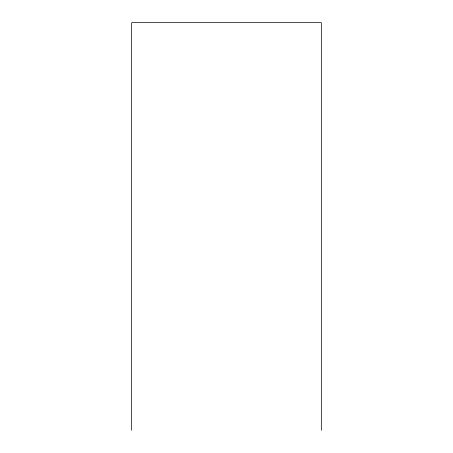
<?xml version="1.0" encoding="UTF-8"?>
<svg xmlns="http://www.w3.org/2000/svg" width="453" height="453" viewBox="0 0 453 453"><rect width="100%" height="100%" fill="white"/><g stroke="black" fill="none" stroke-linecap="round" stroke-linejoin="round"><path stroke-width="0.68" d="M321.336 430.35L321.336 22.65L131.664 22.65L131.664 430.35"/></g></svg>
